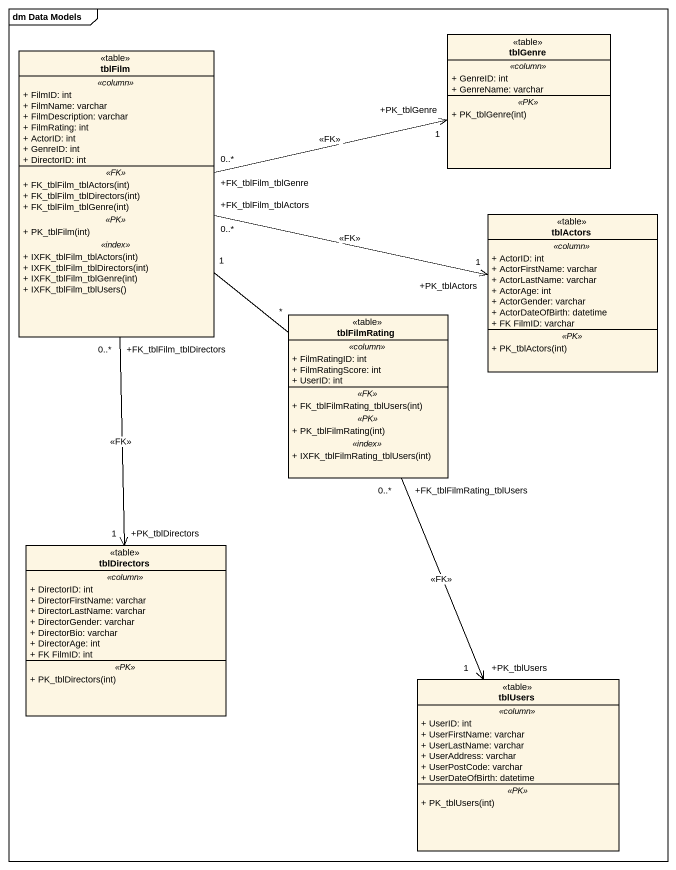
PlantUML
@startuml
mainframe dm Data Models
hide circle
hide empty members
skinparam classAttributeIconSize 0
class tblGenre <<table>> {
  .. <<column>> ..
  + GenreID: int
  + GenreName: varchar
  .. <<PK>> ..
  + PK_tblGenre(int)
}
class tblFilm <<table>> {
  .. <<column>> ..
  + FilmID: int
  + FilmName: varchar
  + FilmDescription: varchar
  + FilmRating: int
  + ActorID: int
  + GenreID: int
  + DirectorID: int
  .. <<FK>> ..
  + FK_tblFilm_tblActors(int)
  + FK_tblFilm_tblDirectors(int)
  + FK_tblFilm_tblGenre(int)
  .. <<PK>> ..
  + PK_tblFilm(int)
  .. <<index>> ..
  + IXFK_tblFilm_tblActors(int)
  + IXFK_tblFilm_tblDirectors(int)
  + IXFK_tblFilm_tblGenre(int)
  + IXFK_tblFilm_tblUsers()
}
class tblActors <<table>> {
  .. <<column>> ..
  + ActorID: int
  + ActorFirstName: varchar
  + ActorLastName: varchar
  + ActorAge: int
  + ActorGender: varchar
  + ActorDateOfBirth: datetime
  + FK FilmID: varchar
  .. <<PK>> ..
  + PK_tblActors(int)
}
class tblFilmRating <<table>> {
  .. <<column>> ..
  + FilmRatingID: int
  + FilmRatingScore: int
  + UserID: int
  .. <<FK>> ..
  + FK_tblFilmRating_tblUsers(int)
  .. <<PK>> ..
  + PK_tblFilmRating(int)
  .. <<index>> ..
  + IXFK_tblFilmRating_tblUsers(int)
}
class tblDirectors <<table>> {
  .. <<column>> ..
  + DirectorID: int
  + DirectorFirstName: varchar
  + DirectorLastName: varchar
  + DirectorGender: varchar
  + DirectorBio: varchar
  + DirectorAge: int
  + FK FilmID: int
  .. <<PK>> ..
  + PK_tblDirectors(int)
}
class tblUsers <<table>> {
  .. <<column>> ..
  + UserID: int
  + UserFirstName: varchar
  + UserLastName: varchar
  + UserAddress: varchar
  + UserPostCode: varchar
  + UserDateOfBirth: datetime
  .. <<PK>> ..
  + PK_tblUsers(int)
}
tblFilm "+FK_tblFilm_tblGenre\n0..*" -right-> "+PK_tblGenre\n1" tblGenre : <<FK>>
tblFilm "+FK_tblFilm_tblActors\n0..*" -right-> "+PK_tblActors\n1" tblActors : <<FK>>
tblFilm "1" -- "*" tblFilmRating
tblFilm "+FK_tblFilm_tblDirectors\n0..*" --> "+PK_tblDirectors\n1" tblDirectors : <<FK>>
tblFilmRating "+FK_tblFilmRating_tblUsers\n0..*" --> "+PK_tblUsers\n1" tblUsers : <<FK>>
@enduml
